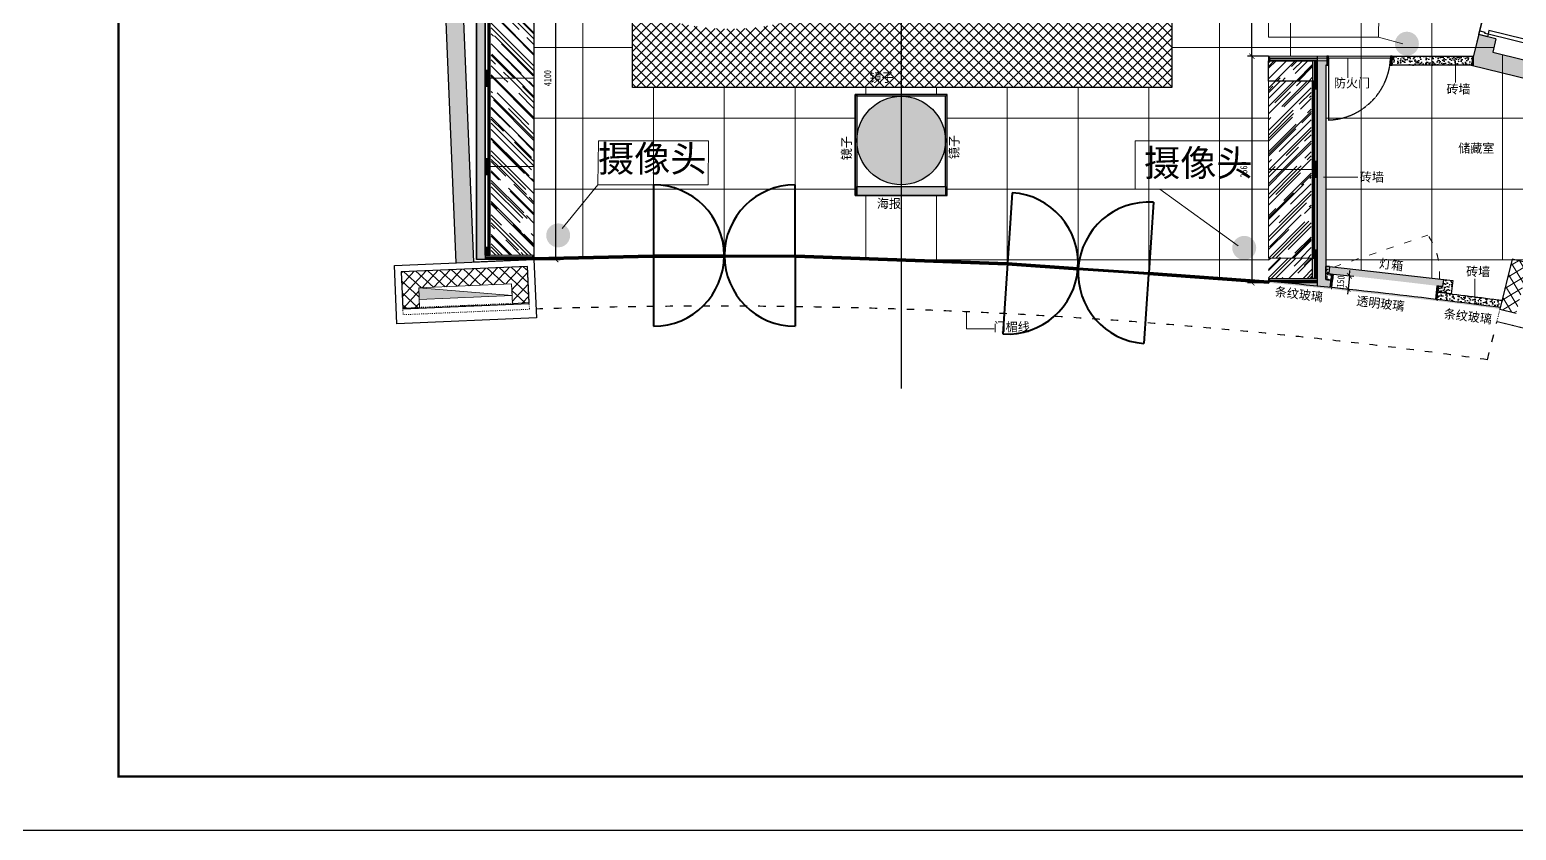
# Model space of a CAD drawing. Header units: millimetres. Extents: x 346472 to 732256, y -34068 to -15883.
# Drawn here: x 449642 to 466450, y -34068 to -25021 of the extents above; entities that cross this region are included whole.
import ezdxf

# ---------------------------------------------------------------- set-up
doc = ezdxf.new("R2010")
doc.units = ezdxf.units.MM
doc.header["$LTSCALE"] = 7
doc.header["$PDMODE"] = 3
for name, pattern in [('ACAD_ISO04W100', [30, 24, -3, 0, -3]), ('AED-090-P-CRL2$0$ACAD_ISO03W100', [30, 12, -18]), ('AED-090-P-PL02-N$0$ACAD_ISO03W100', [30, 12, -18]), ('DASH', [0.35, 0.25, -0.1]), ('HIDDEN', [0.375, 0.25, -0.125]), ('TRATTEGGIATA2', [9.525, 6.35, -3.175])]:
    doc.linetypes.add(name, pattern=pattern)
doc.layers.get('0').update_dxf_attribs({"lineweight": 0})
for name, color, linetype in [('1', 1, 'Continuous'), ('1_AVT', 1, 'Continuous'), ('1建筑平面', 7, 'Continuous'), ('3d floor', 7, 'Continuous'), ('AED-090-P-PL02-N$0$HoseReelBackground', 255, 'Continuous'), ('mdf panels', 7, 'Continuous'), ('WALL', 7, 'Continuous'), ('walls', 7, 'Continuous'), ('图框', 9, 'Continuous')]:
    doc.layers.add(name, color=color, linetype=linetype)
for name, color, linetype, lineweight in [('AED-090-P-CRL2$0$HoseReel', 1, 'Continuous', 13), ('AED-090-P-PL02-N$0$HoseReel', 1, 'Continuous', 13), ('black lacquared metal', 1, 'Continuous', 9), ('EA7 FLOOR', 253, 'Continuous', 5), ('EA7 furniture', 7, 'Continuous', 5), ('materials', 1, 'Continuous', 40), ('QUOTE', 251, 'Continuous', 5)]:
    doc.layers.add(name, color=color, linetype=linetype, lineweight=lineweight)
doc.styles.add('DIM_FONT', font='', dxfattribs={"width": 0.8})
doc.styles.get("Standard").update_dxf_attribs({"font": 'STKaiti.ttf'})
doc.styles.get('DIM_FONT').set_extended_font_data('SimHei')
doc.dimstyles.new('DIMN100', dxfattribs={"dimtxt": 80, "dimasz": 60, "dimexe": 50, "dimexo": 0, "dimgap": 50, "dimtad": 1, "dimdec": 0, "dimrnd": 5, "dimzin": 0, "dimdsep": 46, "dimtxsty": 'DIM_FONT', "dimblk": 'ARCHTICK', "dimcen": 1, "dimclrd": 256, "dimclre": 256, "dimclrt": 256, "dimadec": 0, "dimazin": 0, "dimtfac": 1, "dimtdec": 0, "dimtix": 1, "dimtmove": 2, "dimatfit": 3, "dimldrblk": '_DIMX', "dimfxl": 250, "dimtolj": 1, "dimtzin": 0, "dimarcsym": 0})
pattern_1 = [(45, (332308.913, -16693.2847), (-4.49012806, 4.49012806), [])]

# ---------------------------------------------------------------- blocks, each defined once
blk = doc.blocks.new('parete 100')
at = {"ltscale": 100}
h = blk.add_hatch(color=8, dxfattribs=at)
h.dxf.hatch_style = 1
h.paths.add_polyline_path([(-90, 550), (-2, 550), (-90, 520)], flags=17)
h.paths.add_polyline_path([(-2, 550), (-2, 520), (-90, 520)])
h.paths.add_polyline_path([(-80, 520), (-2, 520), (-2, 500), (-80, 500)])
h.paths.add_polyline_path([(-998, 520), (-90, 520), (-90, 500), (-998, 500)])
h.paths.add_polyline_path([(-998, 550), (-910, 550), (-910, 520)], flags=17)
h.paths.add_polyline_path([(-998, 550), (-910, 520), (-998, 520)])
at = {"layer": 'black lacquared metal'}
h = blk.add_hatch(dxfattribs=at)
h.set_pattern_fill('AR-RROOF', color=256, scale=5, angle=45)
h.set_pattern_definition([(45, (-76560.84, -19870.8), (107.76307, 287.3682), [1905, -254, 635, -127]), (45, (-76486.3, -19706.46), (-209.23997, 29.63485), [381, -41.91, 762, -95.25]), (45, (-76592.27, -19749.57), (406.8056, 527.14103), [1016, -177.8, 508, -127])])
h.paths.add_polyline_path([(0, 550), (-1000, 550), (-1000, 302), (0, 302)])
h.paths.add_polyline_path([(-1000, 482), (-1000, 550), (0, 550), (0, 482)], flags=17)
h.paths.add_polyline_path([(0, 302), (-1000, 302), (-1000, 0), (0, 0)])
at = {"layer": 'mdf panels', "lineweight": 5}
h = blk.add_hatch(dxfattribs=at)
h.set_pattern_fill('ANSI31', color=256, scale=2)
h.set_pattern_definition([(45, (-89860.4903, -14184.735), (-4.49012806, 4.49012806), [])])
h.paths.add_polyline_path([(-920, 520), (-998, 520), (-998, 500), (-920, 500)])
h.paths.add_polyline_path([(-910, 550), (-998, 550), (-910, 520)], flags=17)
h.paths.add_polyline_path([(-998, 550), (-998, 520), (-920, 520), (-910, 520)], flags=17)
h.paths.add_polyline_path([(-2, 550), (-90, 550), (-2, 520)], flags=17)
h.paths.add_polyline_path([(-90, 550), (-90, 520), (-2, 520)], flags=17)
h.paths.add_polyline_path([(-90, 500), (-90, 520), (-910, 520), (-910, 500)])
h.paths.add_polyline_path([(-80, 520), (-80, 500), (-2, 500), (-2, 520)])
at = {"layer": 'black lacquared metal', "color": 0}
blk.add_lwpolyline([(-1000, 550), (0, 550), (0, 0), (-1000, 0)], close=True, dxfattribs=at)
at = {"layer": 'black lacquared metal', "linetype": 'TRATTEGGIATA2'}
blk.add_lwpolyline([(-1000, 550), (0, 550), (0, 500), (-1000, 500)], close=True, dxfattribs=at)
blk.add_lwpolyline([(-1000, 550), (0, 550), (0, 500), (-1000, 500)], close=True, dxfattribs=at)
at = {"layer": 'black lacquared metal'}
for points in [[(-1000, 550), (-998, 550), (-998, 500), (-1000, 500)], [(0, 550), (-2, 550), (-2, 500), (0, 500)]]:
    blk.add_lwpolyline(points, close=True, dxfattribs=at)
at = {"layer": 'mdf panels'}
for p, q in [((-1000, 550), (-1000, 500)), ((-1000, 550), (-1000, 500)), ((-998, 550), (-998, 500)), ((-998, 550), (-910, 520)), ((-2, 550), (-90, 520)), ((-2, 550), (-2, 500)), ((0, 550), (0, 500)), ((0, 550), (0, 500))]:
    blk.add_line(p, q, dxfattribs=at)
for points in [[(-1000, 550), (0, 550), (0, 500), (-1000, 500)], [(-998, 550), (-910, 550), (-910, 520), (-998, 520)], [(-998, 500), (-2, 500), (-2, 520), (-998, 520)], [(-920, 500), (-910, 500), (-910, 520), (-920, 520)], [(-2, 550), (-90, 550), (-90, 520), (-2, 520)], [(-80, 500), (-90, 500), (-90, 520), (-80, 520)]]:
    blk.add_lwpolyline(points, close=True, dxfattribs=at)
for points in [[(-920, 500), (-920, 520), (-910, 520), (-910, 500)], [(-920, 520), (-910, 520), (-910, 500), (-912, 500), (-912, 518), (-918, 518), (-918, 500), (-920, 500), (-920, 520)], [(-918, 500), (-920, 500), (-920, 520), (-910, 520), (-910, 500), (-912, 500)], [(-910, 500), (-910, 520), (-920, 520), (-920, 500)], [(-910, 520), (-920, 520), (-920, 500), (-918, 500), (-918, 518), (-912, 518), (-912, 500), (-910, 500), (-910, 520)], [(-918, 500), (-918, 518), (-912, 518), (-912, 500)], [(-912, 500), (-912, 518), (-918, 518), (-918, 500)], [(-80, 500), (-80, 520), (-90, 520), (-90, 500)], [(-80, 520), (-90, 520), (-90, 500), (-88, 500), (-88, 518), (-82, 518), (-82, 500), (-80, 500), (-80, 520)], [(-82, 500), (-82, 518), (-88, 518), (-88, 500)]]:
    blk.add_lwpolyline(points, dxfattribs=at)
blk = doc.blocks.new('_ArchTick')
at = {"color": 0, "linetype": 'ByBlock', "const_width": 0.15}
blk.add_lwpolyline([(-0.5, -0.5), (0.5, 0.5)], dxfattribs=at)
blk = doc.blocks.new('*D164')
at = {"layer": 'Defpoints', "color": 0, "lineweight": 5, "transparency": 16777216}
for p in [(455348, -23518, 1), (455590, -23518), (455344, -27618, 0)]:
    blk.add_point(p, dxfattribs=at)
at = {"layer": 'QUOTE', "lineweight": -2, "transparency": 16777216}
for p, q in [((455348, -23518), (455640, -23518)), ((455590, -27618), (455590, -23518)), ((455344, -27618), (455640, -27618))]:
    blk.add_line(p, q, dxfattribs=at)
at = {"layer": 'QUOTE', "lineweight": -2, "transparency": 16777216, "xscale": 60, "yscale": 60, "zscale": 60}
for p, rotation in [((455590, -23518), 90), ((455590, -27618), 270)]:
    blk.add_blockref('_ArchTick', p, dxfattribs=dict(at, rotation=rotation))
at = {"layer": 'QUOTE', "lineweight": 5, "transparency": 16777216, "insert": (455499, -25568), "char_height": 80, "attachment_point": 5, "rotation": 90, "style": 'DIM_FONT'}
blk.add_mtext('\\A1;4100', dxfattribs=at)
blk = doc.blocks.new('_DIMX')
blk.add_line((-150, 0), (150, 0))
at = {"const_width": 50}
blk.add_lwpolyline([(-70, -70), (70, 70)], dxfattribs=at)
blk = doc.blocks.new('*D168')
at = {"layer": 'Defpoints', "color": 0, "lineweight": 5, "transparency": 16777216}
for p in [(463461, -24422), (463648, -24422, 0), (463648, -25321, 0)]:
    blk.add_point(p, dxfattribs=at)
at = {"layer": 'QUOTE', "lineweight": -2, "transparency": 16777216}
for p, q in [((463648, -24422), (463411, -24422)), ((463461, -25321), (463461, -24422)), ((463648, -25321), (463411, -25321))]:
    blk.add_line(p, q, dxfattribs=at)
at = {"layer": 'QUOTE', "lineweight": -2, "transparency": 16777216, "xscale": 60, "yscale": 60, "zscale": 60}
for p, rotation in [((463461, -24422), 90), ((463461, -25321), 270)]:
    blk.add_blockref('_ArchTick', p, dxfattribs=dict(at, rotation=rotation))
at = {"layer": 'QUOTE', "lineweight": 5, "transparency": 16777216, "insert": (463370, -24871), "char_height": 80, "attachment_point": 5, "rotation": 90, "style": 'DIM_FONT'}
blk.add_mtext('\\A1;900', dxfattribs=at)
blk = doc.blocks.new('*D170')
at = {"layer": 'Defpoints', "color": 0, "lineweight": 5, "transparency": 16777216}
for p in [(463648, -25321), (463461, -27881), (463648, -27881, 0)]:
    blk.add_point(p, dxfattribs=at)
at = {"layer": 'QUOTE', "lineweight": -2, "transparency": 16777216}
for p, q in [((463648, -25321), (463411, -25321)), ((463461, -25321), (463461, -27881)), ((463648, -27881), (463411, -27881))]:
    blk.add_line(p, q, dxfattribs=at)
at = {"layer": 'QUOTE', "lineweight": -2, "transparency": 16777216, "xscale": 60, "yscale": 60, "zscale": 60}
for p, rotation in [((463461, -25321), 90), ((463461, -27881), 270)]:
    blk.add_blockref('_ArchTick', p, dxfattribs=dict(at, rotation=rotation))
at = {"layer": 'QUOTE', "lineweight": 5, "transparency": 16777216, "insert": (463370, -26601), "char_height": 80, "attachment_point": 5, "rotation": 90, "style": 'DIM_FONT'}
blk.add_mtext('\\A1;2560', dxfattribs=at)
blk = doc.blocks.new('*D176')
at = {"layer": 'Defpoints', "color": 0, "lineweight": 5, "transparency": 16777216}
for p in [(464379, -27783, -1), (464364, -27932, -1), (464548, -27950)]:
    blk.add_point(p, dxfattribs=at)
at = {"layer": 'QUOTE', "lineweight": -2, "transparency": 16777216}
for p, q in [((464379, -27783), (464613, -27807)), ((464563, -27802), (464548, -27950)), ((464563, -27802), (464569, -27742)), ((464364, -27932), (464597, -27955)), ((464548, -27950), (464542, -28010))]:
    blk.add_line(p, q, dxfattribs=at)
at = {"layer": 'QUOTE', "lineweight": -2, "transparency": 16777216, "xscale": 60, "yscale": 60, "zscale": 60}
for p, rotation in [((464563, -27802), 264.2025566763944), ((464548, -27950), 84.20255667639435)]:
    blk.add_blockref('_ArchTick', p, dxfattribs=dict(at, rotation=rotation))
at = {"layer": 'QUOTE', "lineweight": 5, "transparency": 16777216, "insert": (464465, -27867), "char_height": 80, "attachment_point": 5, "rotation": 84.2026, "style": 'DIM_FONT'}
blk.add_mtext('\\A1;150', dxfattribs=at)

msp = doc.modelspace()

# ---------------------------------------------------------------- hatches: boundary and pattern name
at = {"layer": 'AED-090-P-CRL2$0$HoseReel', "extrusion": (0.000187716, -0.000339531, 1)}
h = msp.add_hatch(dxfattribs=at)
h.set_pattern_fill('ANSI37', color=8, scale=30, angle=-191.13875, style=0)
h.set_pattern_definition([(211.247, (467875.89, -27895.88), (49.409, -81.433), []), (301.247, (467875.89, -27895.88), (81.433, 49.409), [])])
h.paths.add_polyline_path([(467713.1, -28531.5), (467851, -27968.1), (466403.7, -27613.9), (466265.9, -28177.2), (466450.4, -28222.4), (466543.1, -27843.6), (467621.3, -28107.5), (467528.6, -28486.3)])
at = {"layer": 'AED-090-P-CRL2$0$HoseReel'}
for points in [[(464343.8, -27929.7), (464363.6, -27931.7), (464379.9, -27783), (464359.4, -27780.8)], [(465536.7, -28064.2), (465556.4, -28066.7), (465572, -27916.8), (465552, -27916.8)]]:
    msp.add_hatch(color=256, dxfattribs=at).paths.add_polyline_path(points)
at = {"layer": 'AED-090-P-PL02-N$0$HoseReel', "extrusion": (0.001481, 7.72385e-05, 0.999999)}
h = msp.add_hatch(dxfattribs=at)
h.set_pattern_fill('ANSI37', color=8, scale=30, angle=-174.92964, style=0)
h.set_pattern_definition([(227.456, (455275.11, -27619.7), (70.1766, -64.4035), []), (317.456, (455275.11, -27619.7), (64.4035, 70.1766), [])])
h.paths.add_polyline_path([(455289, -28105.6), (455271.4, -27696), (453842.7, -27757.3), (453860.3, -28166.9), (454050.1, -28158.8), (454040.7, -27939), (455089.7, -27894), (455099.1, -28113.8)])
msp.add_hatch(color=256, dxfattribs=at).paths.add_polyline_path([(455095.3, -28023.8), (454046.2, -28068.8), (454040.7, -27939)])
at = {"layer": 'EA7 furniture'}
h = msp.add_hatch(dxfattribs=at)
h.set_pattern_fill('ANSI37', color=252, scale=25)
h.set_pattern_definition([(45, (285202.14, -16693.285), (-56.1266, 56.1266), []), (135, (285202.14, -16693.285), (-56.1266, -56.1266), [])])
h.paths.add_polyline_path([(462556.4, -25673.3), (462556.4, -23617.8), (456458.2, -23617.8), (456458.2, -25673.3)])
h.paths.add_polyline_path([(456807.9, -24901.9), (456980.6, -24327.3, 0.1448663), (458120.2, -24331.6), (458308.1, -24901.9, -0.1467535)], flags=16)
h.paths.add_polyline_path([(456810.4, -24900.6), (456981.9, -24329.8, 0.144367), (458118.9, -24334), (458305.5, -24900.6, -0.1463565)], flags=0)
h.paths.add_polyline_path([(459072.7, -24867.8), (459005.1, -24523.8, -0.4170006), (459027.4, -24497.3, -0.0356547), (459471.3, -24453.3, -0.4096872), (459498.4, -24474.3, -0.4096872), (459525.4, -24453.3, -0.0356547), (459969.3, -24497.3, -0.4170006), (459991.6, -24523.8), (459924, -24867.8, -0.4634193), (459892.2, -24889.5, 0.0418353), (459525.3, -24852.8, -0.411929), (459498.4, -24829.1, -0.411929), (459471.4, -24852.8, 0.0418353), (459104.5, -24889.5, -0.4634193)], flags=16)
h.paths.add_polyline_path([(460991.4, -24729.6), (461042.4, -24432.9, 0.048689), (461445.3, -24462.3), (461445.3, -24463.2, 0.0335464), (461725.6, -24437.2), (461773.5, -24733.2, -0.0328451), (461445.3, -24761.1), (461445.3, -24762.1, -0.0454048)], flags=16)
h.paths.add_polyline_path([(460992.6, -24728.8), (461043.2, -24434.1, 0.0389311), (461365.3, -24463.7), (461365.3, -24462.7, 0.0432043), (461726.4, -24436), (461774.6, -24734, -0.0409253), (461365.3, -24762.4, -0.0373314)], flags=16)
h.paths.add_polyline_path([(460958.4, -24923.4), (460958.6, -24922.5, 0.0817113), (461805.9, -24927.4), (461806, -24928.4, -0.0817115)], flags=16)
h.paths.add_polyline_path([(459107.1, -25655.8), (459434.9, -25655.8), (459434.9, -25466.9), (459107.1, -25466.9)], flags=24)
at = {"layer": 'EA7 furniture', "lineweight": 5}
h = msp.add_hatch(color=256, dxfattribs=at)
h.dxf.hatch_style = 1
h.paths.add_polyline_path([(464198.2, -25321.2), (464198.2, -25371.2), (463648.2, -25371.2), (463648.2, -25321.2)])
h = msp.add_hatch(color=256, dxfattribs=at)
h.dxf.hatch_style = 1
h.paths.add_polyline_path([(463668.2, -25341.2), (463648.2, -25321.2), (464308.2, -25321.2), (464308.2, -25341.2)])
at = {"layer": 'EA7 furniture', "lineweight": 5, "true_color": 0x939598}
h = msp.add_hatch(color=252, dxfattribs=at)
h.dxf.hatch_style = 1
h.paths.add_polyline_path([(464168.2, -25371.2), (464148.2, -25371.2), (464148.2, -25601.3), (464168.2, -25601.3)])
at = {"layer": 'EA7 furniture', "lineweight": 5}
h = msp.add_hatch(dxfattribs=at)
h.set_pattern_fill('ANSI31', color=256, scale=2)
h.set_pattern_definition(pattern_1)
h.paths.add_polyline_path([(464198.2, -25371.2), (464168.2, -25371.2), (464168.2, -25601.3), (464198.2, -25601.3)])
h = msp.add_hatch(color=256, dxfattribs=at)
h.dxf.hatch_style = 1
h.paths.add_polyline_path([(464328.2, -25341.2), (464328.2, -25321.2), (465028.2, -25321.2), (465028.2, -25341.2)])
h = msp.add_hatch(dxfattribs=at)
h.set_pattern_fill('ANSI31', color=256, scale=2, angle=90)
h.set_pattern_definition([(135, (592403.12, -656630.874), (-4.49012806, -4.49012806), [])])
h.paths.add_polyline_path([(455323.6, -27587.8), (454793.6, -27587.8), (454793.6, -27617.8), (455323.6, -27617.8)])
at = {"layer": 'EA7 furniture', "lineweight": 5, "true_color": 0x939598}
h = msp.add_hatch(color=252, dxfattribs=at)
h.dxf.hatch_style = 1
h.paths.add_polyline_path([(464168.2, -27601.3), (464148.2, -27601.3), (464148.2, -27831.4), (464168.2, -27831.4)])
at = {"layer": 'EA7 furniture', "lineweight": 5}
h = msp.add_hatch(dxfattribs=at)
h.set_pattern_fill('ANSI31', color=256, scale=2)
h.set_pattern_definition(pattern_1)
h.paths.add_polyline_path([(464198.2, -27601.3), (464168.2, -27601.3), (464168.2, -27831.4), (464198.2, -27831.4)])
h = msp.add_hatch(dxfattribs=at)
h.set_pattern_fill('ANSI31', color=256, scale=2, angle=90)
h.set_pattern_definition([(135, (592401.362, -656889.345), (-4.49012806, -4.49012806), [])])
edge = h.paths.add_edge_path()
edge.add_arc((457354, -95236.1), 67668.4, 84.481049, 84.645908)
edge.add_line((463668.1, -27862.9), (463668.2, -27851.1))
edge.add_line((463668.2, -27851.1), (464198.2, -27851.8))
edge.add_line((464198.2, -27851.8), (464198.1, -27881.8))
edge.add_line((464198.1, -27881.8), (463862, -27881.4))
h = msp.add_hatch(color=6, dxfattribs=at)
h.dxf.hatch_style = 1
h.paths.add_polyline_path([(463862, -27881.4), (464198.1, -27881.8), (464198.2, -27831.8), (463648.2, -27831.1), (463648.1, -27881.1, -0.0026507), (464361.9, -27951.7), (464364, -27931.8, 0.001864)])
h.paths.add_polyline_path([(463668.1, -27862.9, -0.0007098), (463859.4, -27881.1), (464198.2, -27881.1), (464198.2, -27851.8), (463668.2, -27851.1)], flags=16)
h = msp.add_hatch(color=4, dxfattribs=at)
h.dxf.hatch_style = 1
edge = h.paths.add_edge_path()
edge.add_line((464364, -27931.8), (464361.9, -27951.7))
edge.add_arc((451754, -144737.1), 117464, 83.252991, 83.838343, ccw=False)
edge.add_line((465554.3, -28086.6), (465556.4, -28066.7))
edge.add_arc((451749.8, -144775.3), 117522.4, 83.25328, 83.83834)
h = msp.add_hatch(color=6, dxfattribs=at)
h.dxf.hatch_style = 1
h.paths.add_polyline_path([(465556.4, -28066.7), (465554.3, -28086.6, -0.0026509), (466265.9, -28177.3), (466270.6, -28157.7, 0.0026601)])
at = {"layer": 'materials'}
h = msp.add_hatch(color=256, dxfattribs=at)
h.dxf.hatch_style = 1
h.paths.add_polyline_path([(464328.2, -25321.2), (464308.2, -25321.2), (464308.2, -25341.2), (464308.2, -25421.2), (464328.2, -25421.2)])
h = msp.add_hatch(color=256, dxfattribs=at)
h.dxf.hatch_style = 1
h.paths.add_polyline_path([(465048.2, -25321.2), (465028.2, -25321.2), (465028.2, -25341.2), (465028.2, -25421.2), (465048.2, -25421.2)])
at = {"layer": 'QUOTE', "lineweight": 5}
h = msp.add_hatch(color=1, dxfattribs=at)
h.dxf.hatch_style = 1
h.paths.add_polyline_path([(465078.5, -25178.7, 1), (465349.3, -25178.7, 1)])
h = msp.add_hatch(color=1, dxfattribs=at)
h.dxf.hatch_style = 1
h.paths.add_polyline_path([(455482.2, -27345.1, 1), (455753, -27345.1, 1)])
h = msp.add_hatch(color=1, dxfattribs=at)
h.dxf.hatch_style = 1
h.paths.add_polyline_path([(463239.1, -27486.2, 1), (463509.9, -27486.2, 1)])
at = {"layer": 'WALL', "lineweight": 5}
h = msp.add_hatch(color=10, dxfattribs=at)
h.dxf.hatch_style = 1
h.paths.add_polyline_path([(463648.2, -25371.2), (463648.2, -25321.2), (463668.2, -25341.2), (463668.2, -25351.2)])
h = msp.add_hatch(color=8, dxfattribs=at)
h.dxf.hatch_style = 1
h.paths.add_polyline_path([(463668.2, -25351.2), (463648.2, -25371.2), (464198.2, -25371.2), (464198.2, -25351.2)])
h = msp.add_hatch(color=8, dxfattribs=at)
h.dxf.hatch_style = 1
h.paths.add_polyline_path([(455323.6, -27587.8), (455343.6, -27567.8), (454793.6, -27567.8), (454793.6, -27587.8)])
h = msp.add_hatch(color=10, dxfattribs=at)
h.dxf.hatch_style = 1
h.paths.add_polyline_path([(455343.6, -27617.8), (455343.6, -27567.8), (455323.6, -27587.8), (455323.6, -27617.8)])
h = msp.add_hatch(color=10, dxfattribs=at)
h.dxf.hatch_style = 1
h.paths.add_polyline_path([(463648.1, -27881.1), (463648.2, -27831.1), (463668.2, -27851.1), (463668.1, -27862.9)])
h = msp.add_hatch(color=8, dxfattribs=at)
h.dxf.hatch_style = 1
h.paths.add_polyline_path([(463668.2, -27851.1), (463648.2, -27831.1), (464198.2, -27831.8), (464198.2, -27851.8)])
at = {"layer": 'walls', "true_color": 0x939598}
h = msp.add_hatch(color=252, dxfattribs=at)
h.dxf.hatch_style = 1
h.paths.add_polyline_path([(453764.8, -18290.3), (453487.3, -18392.4), (454168.7, -20661.5), (454459.5, -27655.7), (454659.2, -27647.1), (454368.5, -20653.2), (459495.9, -21908.1), (459495.9, -21702.2), (454416, -20458.9)])
h.paths.add_polyline_path([(459495.9, -21702.2), (459495.9, -21908.1), (466388.7, -23595.1), (466251.7, -24155), (466233, -24231.3), (466330.1, -24255.1), (466427.3, -24278.9), (466630.5, -23448.4)])
h.paths.add_polyline_path([(466183.6, -25274.5), (466220.4, -25123.9), (466026.2, -25076.4), (465941.8, -25421.2), (468331.2, -26006), (467799.9, -28177.3), (468007.4, -28177.3), (468577.4, -25865.6)])
h.paths.add_polyline_path([(468007.4, -28177.3), (467799.9, -28177.3), (467759.4, -28342.7), (467954.5, -28391.8)])
h.paths.add_polyline_path([(467760.1, -28342.9), (467737.8, -28431), (467714.3, -28527.2), (467713.1, -28531.5), (469116.7, -28880.1), (469167.2, -28696.9)])
at = {"layer": 'walls'}
h = msp.add_hatch(color=0, dxfattribs=at)
h.dxf.hatch_style = 1
h.paths.add_polyline_path([(454793.6, -23568.3), (454693.6, -23568.3), (454693.6, -27617.8), (454793.6, -27617.8)])
h = msp.add_hatch(dxfattribs=at)
h.set_pattern_fill('AR-RROOF', color=1, scale=5, angle=45)
h.set_pattern_definition([(45, (285202.14, -16693.28), (107.76307, 287.3682), [1905, -254, 635, -127]), (45, (285276.68, -16528.95), (-209.23997, 29.63485), [381, -41.91, 762, -95.25]), (45, (285170.71, -16572.05), (406.805602, 527.141034), [1016, -177.8, 508, -127])])
h.paths.add_polyline_path([(464148.2, -25601.3), (464148.2, -25371.2), (463648.2, -25371.2), (463648.2, -25601.3)])
h.paths.add_polyline_path([(464148.2, -27831.1), (464148.2, -27601.3), (463648.2, -27601.3), (463648.2, -27831.1)])
h = msp.add_hatch(dxfattribs=at)
h.set_pattern_fill('AR-CONC', color=256, scale=0.5)
edge = h.paths.add_edge_path()
edge.add_arc((457354, -95236.1), 67668.4, 84.053864, 84.19498)
edge.add_line((464198.2, -27914.7), (464198.2, -25341.2))
edge.add_line((464198.2, -25341.2), (464308.2, -25341.2))
edge.add_line((464308.2, -25341.2), (464308.2, -25421.2))
edge.add_line((464308.2, -25421.2), (464298.2, -25421.2))
edge.add_line((464298.2, -25421.2), (464298.2, -27844.5))
edge.add_line((464298.2, -27844.5), (464372.3, -27852.2))
edge.add_line((464372.3, -27852.2), (464364, -27931.8))
h = msp.add_hatch(dxfattribs=at)
h.set_pattern_fill('AR-CONC', color=256, scale=0.5)
h.paths.add_polyline_path([(465048.2, -25321.2), (465964.1, -25321.2), (465964.1, -25421.2), (465048.2, -25421.2)])
h = msp.add_hatch(color=5, dxfattribs=at)
h.dxf.hatch_style = 1
h.paths.add_polyline_path([(459495.9, -25753.3), (458975.9, -25753.3), (458995.9, -25773.3), (459495.9, -25773.3)])
h.paths.add_polyline_path([(460015.9, -25753.3), (459495.9, -25753.3), (459495.9, -25773.3), (459995.9, -25773.3)])
h = msp.add_hatch(color=5, dxfattribs=at)
h.dxf.hatch_style = 1
h.paths.add_polyline_path([(458995.9, -25773.3), (458975.9, -25753.3), (458975.9, -26893.3), (458995.9, -26893.3)])
at = {"layer": 'walls', "true_color": 0x939598}
h = msp.add_hatch(color=252, dxfattribs=at)
h.dxf.hatch_style = 1
h.paths.add_polyline_path([(459495.9, -25773.3), (459495.9, -26773.3, 0.4142136), (459995.9, -26273.3, 0.4142136)])
h.paths.add_polyline_path([(459495.9, -25773.3, 0.4142136), (458995.9, -26273.3, 0.4142136), (459495.9, -26773.3)])
at = {"layer": 'walls'}
h = msp.add_hatch(color=5, dxfattribs=at)
h.dxf.hatch_style = 1
h.paths.add_polyline_path([(459995.9, -25773.3), (460015.9, -25753.3), (460015.9, -26893.3), (459995.9, -26893.3)])
h = msp.add_hatch(color=2, dxfattribs=at)
h.dxf.hatch_style = 1
h.paths.add_polyline_path([(459495.9, -26893.3), (459495.9, -26793.3), (458995.9, -26793.3), (458995.9, -26893.3)])
h.paths.add_polyline_path([(459995.9, -26893.3), (459995.9, -26793.3), (459495.9, -26793.3), (459495.9, -26893.3)])
h = msp.add_hatch(dxfattribs=at)
h.set_pattern_fill('AR-CONC', color=256, scale=0.5)
h.paths.add_polyline_path([(464298.2, -27697.8), (464338.2, -27697.8), (464330.2, -27777.8), (464379.9, -27783), (464372.3, -27852.2), (464298.2, -27844.5)])
h = msp.add_hatch(color=2, dxfattribs=at)
h.dxf.hatch_style = 1
edge = h.paths.add_edge_path()
edge.add_arc((456990.1, -98466.8), 71069.5, 83.022867, 84.072183)
edge.add_line((464329.8, -27777.4), (464338.1, -27697.8))
edge.add_line((464338.1, -27697.8), (465631.4, -27844.1))
edge.add_line((465631.4, -27844.1), (465623.1, -27923.6))
h = msp.add_hatch(color=0, dxfattribs=at)
h.dxf.hatch_style = 1
edge = h.paths.add_edge_path()
edge.add_arc((457354, -95236.1), 67668.4, 84.19498, 84.483251)
edge.add_line((463859.4, -27881.1), (464198.2, -27881.1))
edge.add_line((464198.2, -27881.1), (464198.2, -27914.7))
h = msp.add_hatch(dxfattribs=at)
h.set_pattern_fill('AR-CONC', color=256, scale=0.5)
h.paths.add_polyline_path([(465564.7, -27987.1), (465572.3, -27917.6), (465621.9, -27923.6), (465632.7, -27844), (465732, -27856), (465713.9, -28005.5)])
h = msp.add_hatch(dxfattribs=at)
h.set_pattern_fill('AR-CONC', color=256, scale=0.5)
h.paths.add_polyline_path([(465566.6, -27987.3), (465564.7, -27987.1), (465556.4, -28066.7, -0.0026601), (466270.6, -28157.7), (466289.8, -28079.6, 0.0026913)])

# ---------------------------------------------------------------- linework, layer by layer
for p, q in [((465763.9, -25395.2, 0.1), (465763.9, -25619.1, 0.3)), ((464271.5, -26685.6, 0), (464659.5, -26685.6, 0)), ((465980.8, -27834.6, -0.2), (465980.8, -28058.5, 0))]:
    msp.add_line(p, q)
at = {"linetype": 'Continuous', "lineweight": 5, "elevation": 0}
msp.add_lwpolyline([(454793.6, -27567.8), (455343.6, -27567.8), (455343.6, -27617.8), (454793.6, -27617.8)], close=True, dxfattribs=at)
at = {"linetype": 'Continuous', "lineweight": 5, "elevation": -0.3}
msp.add_lwpolyline([(463862, -27881.4), (464198.1, -27881.8), (464198.2, -27831.8), (463648.2, -27831.1), (463648.1, -27881.1), (463648.1, -27881.1)], dxfattribs=at)
at = {"layer": '1', "color": 0}
for p, q in [((464338.2, -27697.8, -0.8), (464298.2, -27697.8, -0.9)), ((464377.5, -27802.3), (464372.3, -27852.2, -0.8)), ((465571, -27937.2), (465564.9, -27986.9, -0.8)), ((465623, -27923.8, -0.8), (465573.4, -27917.7, -0.8))]:
    msp.add_line(p, q, dxfattribs=at)
at = {"layer": '1', "color": 0, "elevation": -0.2}
for points in [[(463668.1, -27862.9, -0.0096773), (466270.6, -28157.7)], [(464298.2, -27844.5, -0.000275), (464372.3, -27852.2, -0.000275)], [(465545, -27984.7, -0.0027719), (466289.8, -28079.6)]]:
    msp.add_lwpolyline(points, format="xyb", dxfattribs=at)
at = {"layer": '1', "color": 0}
msp.add_circle((459495.9, -26273.3, 0), 500, dxfattribs=at)
at = {"layer": '1_AVT', "extrusion": (0.000187716, -0.000339531, 1)}
for points, elevation in [([(467713.1, -28531.5), (467851, -27968.1), (466403.7, -27613.9), (466265.9, -28177.2)], 96.8), ([(466265.9, -28177.2), (466450.4, -28222.4)], 96.4)]:
    msp.add_lwpolyline(points, dxfattribs=dict(at, elevation=elevation))
at = {"layer": '1建筑平面', "extrusion": (0.001481, 7.72385e-05, 0.999999), "elevation": 672.3}
msp.add_lwpolyline([(453764.6, -27685.6), (455343.1, -27617.8), (455371.4, -28277.2), (453792.8, -28345)], close=True, dxfattribs=at)
at = {"layer": '1建筑平面', "extrusion": (-0.001885, -6.71721e-05, 0.999998)}
msp.add_arc((456338.3, -89538.6, -853.6), 61419, 91.519878, 91.706439, dxfattribs=at)
at = {"layer": 'AED-090-P-CRL2$0$HoseReel', "elevation": -0.8}
for points in [[(464343.8, -27929.7), (464363.6, -27931.7), (464379.9, -27783), (464359.4, -27780.8)], [(465536.7, -28064.2), (465556.4, -28066.7), (465572, -27916.8), (465552, -27916.8)]]:
    msp.add_lwpolyline(points, close=True, dxfattribs=at)
at = {"layer": 'AED-090-P-CRL2$0$HoseReel', "color": 8, "linetype": 'AED-090-P-CRL2$0$ACAD_ISO03W100', "ltscale": 0.1, "extrusion": (0.000187716, -0.000339531, 1), "elevation": 96.4}
msp.add_lwpolyline([(466265.9, -28177.2), (466231.1, -28319.1)], dxfattribs=at)
at = {"layer": 'AED-090-P-CRL2$0$HoseReel', "color": 8, "linetype": 'HIDDEN', "extrusion": (0.00021446, -0.000323304, 1), "elevation": 109.4}
msp.add_lwpolyline([(467678.4, -28673.3), (466231.1, -28319.1)], dxfattribs=at)
at = {"layer": 'AED-090-P-PL02-N$0$HoseReel', "color": 3, "extrusion": (0.001481, 7.72385e-05, 0.999999), "elevation": 672.3}
for points in [[(455289, -28105.6), (455271.4, -27696), (453842.7, -27757.3), (453860.3, -28166.9)], [(455099.1, -28113.8), (455089.7, -27894), (454040.7, -27939), (454050.1, -28158.8)], [(453860.3, -28166.9), (454050.1, -28158.8)], [(455099.1, -28113.8), (455289, -28105.6)]]:
    msp.add_lwpolyline(points, dxfattribs=at)
at = {"layer": 'AED-090-P-PL02-N$0$HoseReel', "extrusion": (0.001481, 7.72385e-05, 0.999999), "elevation": 672.3}
for points in [[(455095.3, -28023.8), (454046.2, -28068.8), (454040.7, -27939), (455089.7, -27894)], [(455095.3, -28023.8), (454046.2, -28068.8), (454040.7, -27939)]]:
    msp.add_lwpolyline(points, close=True, dxfattribs=at)
msp.add_lwpolyline([(455095.3, -28023.8), (454040.7, -27939)], dxfattribs=at)
at = {"layer": 'AED-090-P-PL02-N$0$HoseReel', "color": 8, "linetype": 'AED-090-P-PL02-N$0$ACAD_ISO03W100', "ltscale": 0.1, "extrusion": (0.001481, 7.72385e-05, 0.999999), "elevation": 672.3}
for points in [[(453860.3, -28166.9), (453863.5, -28241.8)], [(455292.2, -28180.5), (453863.5, -28241.8)], [(455084.7, -28114.4), (454050.1, -28158.8)], [(455289, -28105.6), (455292.2, -28180.5)]]:
    msp.add_lwpolyline(points, dxfattribs=at)
at = {"layer": 'AED-090-P-PL02-N$0$HoseReelBackground', "extrusion": (0.001481, 7.72385e-05, 0.999999), "elevation": 672.3}
msp.add_lwpolyline([(455271.4, -27696), (453842.7, -27757.3), (453860.7, -28176.9), (455289.4, -28115.6)], close=True, dxfattribs=at)
at = {"layer": 'EA7 FLOOR', "color": 5, "linetype": 'ACAD_ISO04W100', "lineweight": 30, "ltscale": 0.05}
msp.add_line((459495.9, -20408.2, 0), (459495.9, -29073.9, 0), dxfattribs=at)
at = {"layer": 'EA7 FLOOR', "color": 1, "transparency": 33554687}
msp.add_line((464695.9, -27738.2, 0), (464695.9, -23288, 0), dxfattribs=at)
at = {"layer": 'EA7 FLOOR'}
for p, q in [((455895.9, -27590.7, 0), (455895.9, -23517.8, 0)), ((463095.9, -27831.8, 0), (463095.9, -23517.8, 0)), ((465495.9, -27828.6, 0), (465495.9, -23376.6, 0)), ((463895.9, -25321.2, 0), (463895.9, -24423.6, 0)), ((456458.2, -25221.6, -0.7), (455343.6, -25221.6, -1)), ((462556.4, -25221.6, 0), (463648.2, -25221.6, 0)), ((463648.2, -25221.6, 0.8), (465048.2, -25221.6, -0.9)), ((464544.5, -25341.2, 0), (464544.5, -25566.4, 0)), ((464695.9, -25221.6, -0.9), (466196.5, -25221.6, -0.9)), ((466295.9, -27621.6, 0), (466295.9, -25302.2, 0)), ((456695.9, -27590.9, 0), (456695.9, -25673.3, 0)), ((457495.9, -27587.9, 0), (457495.9, -25673.3, 0)), ((458295.9, -27594.3, 0), (458295.9, -25673.3, 0)), ((459095.9, -25753.3, 0), (459095.9, -25673.3, 0)), ((459895.9, -25753.3, 0), (459895.9, -25673.3, 0)), ((460695.9, -27670.3, 0), (460695.9, -25673.3, 0)), ((461495.9, -27714.6, 0), (461495.9, -25673.3, 0)), ((462295.9, -27621.6, 0), (462295.9, -25673.3, 0)), ((456491.7, -26021.6, -0.7), (455343.6, -26021.6, -1)), ((458975.9, -26021.6, 0), (455895.9, -26021.6, -0.8)), ((460015.9, -26021.6, 0), (463095.9, -26021.6, 0)), ((462510, -26021.6, 0), (463648.2, -26021.6, 0)), ((464298.2, -26021.6, -0.9), (468327.4, -26021.6, -0.9)), ((456575.9, -26821.6, -0.6), (455343.6, -26821.6, -1)), ((458975.9, -26821.6, 0), (455895.9, -26821.6, -0.8)), ((459995.9, -26821.6, 0), (463095.9, -26821.6, 0)), ((462421.1, -26821.6, 0), (463648.2, -26821.6, 0)), ((464298.2, -26821.6, -0.9), (468131.6, -26821.6, -0.9)), ((459095.9, -27610.2, 0), (459095.9, -26893.3, 0)), ((459895.9, -27621.6, 0), (459895.9, -26893.3, 0)), ((456695.9, -27591, 0), (456695.9, -27272.4, 0)), ((462295.9, -27768.4, 0), (462295.9, -27300.1, 0)), ((459495.9, -27621.6, 0), (463648.2, -27621.6, 0)), ((464298.2, -27621.6, -0.9), (467935.9, -27621.6, -0.9)), ((460234.6, -28208.4, -0.2), (460234.6, -28402.9, -0.2)), ((460234.6, -28402.9, -0.2), (460548, -28402.9, -0.2))]:
    msp.add_line(p, q, dxfattribs=at)
at = {"layer": 'EA7 furniture', "lineweight": 5}
for p, q in [((464148.2, -25626, 0), (464148.2, -25371.2, 0)), ((464168.2, -25626, 0), (464168.2, -25371.2, 0)), ((464197.5, -25321.2, 0), (464328.2, -25321.2, 0)), ((465048.2, -25321.2, -0.1), (464198.2, -25321.2, 0)), ((465048.2, -25321.2, 0), (465068.2, -25321.2, -0.1)), ((464148.2, -27626, -0.3), (464148.2, -27831.7, -0.3)), ((464168.2, -27601.3, -0.3), (464168.2, -27831.7, -0.3)), ((463648.1, -27881.1, -0.3), (463648.1, -27881.1, -0.3)), ((463648.1, -27881.1, -0.3), (463648.1, -27881.1, -0.3)), ((463648.1, -27881.1, -0.3), (463648.1, -27882.5, -0.3)), ((463648.2, -27881.1, -1), (463668.1, -27862.9, -0.2)), ((464364, -27931.8, -0.8), (464361.9, -27951.7, -0.8)), ((465556.4, -28066.7, -0.8), (465554.3, -28086.6, -0.8))]:
    msp.add_line(p, q, dxfattribs=at)
at = {"layer": 'EA7 furniture', "linetype": 'AED-090-P-PL02-N$0$ACAD_ISO03W100', "lineweight": 5}
msp.add_line((464387.9, -27703, -0.8), (465450, -27341.3, 0), dxfattribs=at)
at = {"layer": 'EA7 furniture', "lineweight": 9, "elevation": 0}
for points in [[(464198.2, -25371.2), (463648.2, -25371.2), (463648.2, -25321.2), (464198.2, -25321.2)], [(454793.6, -27617.8), (455343.6, -27617.8), (455343.6, -27567.8), (454793.6, -27567.8)]]:
    msp.add_lwpolyline(points, close=True, dxfattribs=at)
at = {"layer": 'EA7 furniture'}
for points, elevation in [([(464198.2, -25321.2), (464198.2, -25321.2), (463648.2, -25321.2), (463648.2, -25371.2), (464198.2, -25371.2), (464198.2, -25351.2)], 0), ([(455343.6, -27617.8), (455343.6, -27567.8), (454793.6, -27567.8), (454793.6, -27617.8)], 0), ([(463648.1, -27881.1), (463648.2, -27831.1), (464198.2, -27831.8), (464198.1, -27881.8)], -0.3)]:
    msp.add_lwpolyline(points, dxfattribs=dict(at, elevation=elevation))
at = {"layer": 'EA7 furniture', "lineweight": 5, "elevation": 0}
for points in [[(463648.2, -25321.2), (464308.2, -25321.2), (464308.2, -25371.2), (463648.2, -25371.2)], [(465028.2, -25341.2), (465028.2, -25321.2), (464328.2, -25321.2), (464328.2, -25341.2)], [(454793.6, -27617.8), (455343.6, -27617.8), (455343.6, -27567.8), (454793.6, -27567.8)]]:
    msp.add_lwpolyline(points, close=True, dxfattribs=at)
at = {"layer": 'EA7 furniture', "lineweight": 5}
for points, elevation in [([(463648.2, -25371.2), (463648.2, -25321.2), (464504.9, -25321.2)], 0), ([(463648.1, -27881.1), (463648.2, -27831.1), (464198.2, -27831.8), (464198.1, -27881.8), (463862, -27881.4)], -0.3)]:
    msp.add_lwpolyline(points, dxfattribs=dict(at, elevation=elevation))
at = {"layer": 'EA7 furniture', "lineweight": 9}
for points, elevation in [([(463648.1, -27881.1), (463648.1, -27881.1), (463648.2, -27831.1), (464198.2, -27831.8), (464198.1, -27881.8), (463862, -27881.4)], -0.3), ([(463648.2, -27832.5), (463648.2, -27831.4), (464198.2, -27831.4), (464198.2, -27881.1), (463859.4, -27881.1)], -1)]:
    msp.add_lwpolyline(points, dxfattribs=dict(at, elevation=elevation))
at = {"layer": 'EA7 furniture', "linetype": 'AED-090-P-PL02-N$0$ACAD_ISO03W100', "lineweight": 5}
msp.add_arc((464837.4, -27767.5, 0), 746.2, 354.58578, 34.82852, dxfattribs=at)
at = {"layer": 'materials', "color": 4, "ltscale": 100}
for p, q in [((456695.9, -26772.9, 0), (456695.9, -28372.9, 0)), ((458295.9, -27572.9, 0), (458295.9, -26772.9, 0)), ((460751.9, -26862.7, 0), (460644.5, -28459.1, 0)), ((462348.3, -26970.2, 0), (462295.9, -27768.4, 0)), ((458295.9, -27587.9, 0), (458295.9, -28372.9, 0)), ((462293.6, -27783.3, 0), (462240.9, -28566.5, 0))]:
    msp.add_line(p, q, dxfattribs=at)
at = {"layer": 'materials', "color": 10, "lineweight": 40, "elevation": 0}
msp.add_lwpolyline([(455343.6, -27617.8), (455343.6, -27567.8)], dxfattribs=at)
at = {"layer": 'materials', "color": 4, "ltscale": 100, "elevation": 0}
for points in [[(455343.6, -27602.6), (455343.6, -27617.6), (456690.9, -27588.6), (456690.9, -27573.6)], [(456695.9, -27572.9), (456695.9, -27587.9), (457493.9, -27587.9), (457493.9, -27572.9)], [(458295.9, -27572.9), (458295.9, -27587.9), (457497.9, -27587.9), (457497.9, -27572.9)], [(458299.9, -27572.9), (458299.9, -27587.9), (460693.2, -27675.8), (460693.2, -27660.8)], [(460698.2, -27660.9), (460697.2, -27675.8), (461493.4, -27729.6), (461494.4, -27714.6)], [(462294.6, -27768.3), (462293.6, -27783.3), (461497.4, -27729.6), (461498.4, -27714.6)], [(462297.6, -27768.3), (462297.6, -27783.3), (463647.9, -27881.1), (463647.9, -27866.1)]]:
    msp.add_lwpolyline(points, close=True, dxfattribs=at)
at = {"layer": 'materials', "color": 4, "ltscale": 100}
for centre, start, end in [((456693.9, -27572.9, 0), 270.14089, 89.85911), ((458297.9, -27572.9, 0), 90.14089, 269.85911), ((460696.2, -27660.7, 0), 266.28915, 86.00819), ((462296.5, -27768.5, 0), 86.28933, 266.00801)]:
    msp.add_arc(centre, 800, start, end, dxfattribs=at)
at = {"layer": 'QUOTE', "color": 10, "lineweight": 5}
for p, q in [((464893.5, -25103.7, -0.8), (465168.6, -25182, 0)), ((456067.1, -26772.9, -0.8), (455662.9, -27266.4)), ((463306.5, -27461.7), (462421.1, -26821.6, 0))]:
    msp.add_line(p, q, dxfattribs=at)
at = {"layer": 'QUOTE', "color": 10, "lineweight": 5, "elevation": -0.8}
for points in [[(463648.2, -25103.7), (464893.5, -25103.7), (464899.6, -24607.2), (463654.4, -24607.2)], [(456067.1, -26772.9), (457312.4, -26772.9), (457318.5, -26276.4), (456073.3, -26276.4)]]:
    msp.add_lwpolyline(points, close=True, dxfattribs=at)
at = {"layer": 'QUOTE', "color": 10, "lineweight": 5}
msp.add_lwpolyline([(462140.1, -26278.3), (463648.2, -26278.3), (463648.2, -26821.6), (462140.1, -26821.6)], close=True, dxfattribs=at)
at = {"layer": 'WALL'}
for p, q in [((466388.7, -23595.1, 0), (465941.8, -25421.2, 0)), ((466026.2, -25076.4, 0), (466233, -24231.3, 0)), ((463668.2, -25351.2, 0), (463648.2, -25371.2, 0)), ((464148.2, -25371.2, 0), (463648.2, -25371.2, 0)), ((464198.2, -25351.2, 0), (463668.2, -25351.2, 0)), ((455343.6, -27617.8, 0), (454659.2, -27647.1, 1.1))]:
    msp.add_line(p, q, dxfattribs=at)
at = {"layer": 'WALL', "lineweight": 5}
for p, q in [((464148.2, -25321.2, 0), (463648.2, -25321.2, 0)), ((463668.2, -25341.2, 0), (463648.2, -25321.2, 0)), ((454843.6, -27567.8, 0), (455343.6, -27567.8, 0)), ((455323.6, -27587.8, 0), (455343.6, -27567.8, 0)), ((464148.2, -27831.7, -0.3), (463648.2, -27831.1, -0.3)), ((463668.2, -27851.1, -0.3), (463648.2, -27831.1, -0.3))]:
    msp.add_line(p, q, dxfattribs=at)
at = {"layer": 'WALL', "elevation": 0}
for points in [[(454168.7, -20661.5), (454459.4, -27655.5)], [(454368.5, -20653.2), (454659.2, -27647.1), (454659.2, -27647.1)], [(466026.2, -25076.4), (465941.8, -25421.2)], [(466220.4, -25123.9), (466026.2, -25076.4)], [(466220.4, -25123.9), (466183.6, -25274.5)], [(466183.6, -25274.5), (468577.4, -25865.6)], [(465941.8, -25421.2), (468331.2, -26006)]]:
    msp.add_lwpolyline(points, dxfattribs=at)
for points in [[(466036.9, -25032.7), (466095.1, -25047), (466092.1, -25059.6), (466130.9, -25069.1), (466123.3, -25100.2), (466026.2, -25076.4)], [(466952.5, -25229), (466140.4, -25030.2), (466130.9, -25069.1), (466942.9, -25267.8)]]:
    msp.add_lwpolyline(points, close=True, dxfattribs=at)
at = {"layer": 'WALL', "lineweight": 5}
for points, elevation in [([(463668.2, -25351.2), (463668.2, -25341.2), (464308.2, -25341.2)], 0), ([(455323.6, -27617.8), (455323.6, -27587.8), (454793.6, -27587.8)], 0), ([(455343.6, -27617.8), (455343.6, -27567.8), (454843.6, -27567.8)], 0), ([(463648.2, -27831.1), (463648.2, -27831.1), (464148.2, -27831.7)], -0.3), ([(463668.1, -27862.9), (463668.2, -27851.1), (464198.2, -27851.8)], -0.3)]:
    msp.add_lwpolyline(points, dxfattribs=dict(at, elevation=elevation))
at = {"layer": 'WALL'}
msp.add_arc((466123.2, -25099.1, 0), 837, 348.36846, 76.21954, dxfattribs=at)
at = {"layer": 'walls'}
for p, q in [((455343.6, -22961.8, -1), (455343.6, -27617.8, -1)), ((454693.6, -23568.3, 1.1), (454693.6, -27617.8, -1)), ((454793.6, -23568.2, 1.1), (454793.6, -27617.8, -1)), ((464198.2, -25321.2, 0), (464198.2, -27914.7, -0.6)), ((464298.2, -25421.2, 0), (464298.2, -27844.5, -1)), ((464328.2, -25421.2, 0), (464298.2, -25421.2, 0)), ((458975.9, -25753.3, 0), (458995.9, -25773.3, 0)), ((459995.9, -25773.3, 0), (460015.9, -25753.3, 0)), ((464338.2, -27697.8, -0.8), (465632.7, -27844, -0.8)), ((465731.9, -27856.1, -0.8), (465713.9, -28005.5, -0.2))]:
    msp.add_line(p, q, dxfattribs=at)
at = {"layer": 'walls', "linetype": 'DASH'}
msp.add_line((464328.2, -25341.2, 0), (464328.2, -26041.2, 0), dxfattribs=at)
at = {"layer": 'walls', "color": 0}
msp.add_line((465941.8, -25421.2, 0), (465028.2, -25421.2, 0), dxfattribs=at)
at = {"layer": 'walls'}
for points, elevation in [([(454693.6, -23568.3), (454793.6, -23568.3), (454793.6, -27617.8), (454693.6, -27617.8)], 1.1), ([(456458.2, -23617.8), (462556.4, -23617.8), (462556.4, -25673.3), (456458.2, -25673.3)], 1.1), ([(463648.2, -25371.2), (464148.2, -25371.2), (464148.2, -25601.3), (463648.2, -25601.3)], 0), ([(464148.2, -25626), (464198.2, -25626), (464198.2, -25371.2), (464148.2, -25371.2)], -0.3), ([(464328.2, -25421.2), (464328.2, -25321.2), (464308.2, -25321.2), (464308.2, -25421.2)], 0), ([(465048.2, -25421.2), (465048.2, -25321.2), (465028.2, -25321.2), (465028.2, -25421.2)], 0), ([(458975.9, -26893.3), (460015.9, -26893.3), (460015.9, -25753.3), (458975.9, -25753.3)], 0), ([(458975.9, -25753.3), (458995.9, -25753.3), (458995.9, -26893.3), (458975.9, -26893.3)], 0), ([(458995.9, -26793.3), (459995.9, -26793.3), (459995.9, -25773.3), (458995.9, -25773.3)], 0), ([(458995.9, -26793.3), (459995.9, -26793.3), (459995.9, -26893.3), (458995.9, -26893.3)], 0), ([(464148.2, -27601.3), (464198.2, -27601.3), (464198.2, -27831.8), (464148.2, -27831.7)], -0.3)]:
    msp.add_lwpolyline(points, close=True, dxfattribs=dict(at, elevation=elevation))
at = {"layer": 'walls', "color": 0, "elevation": 0}
msp.add_lwpolyline([(465048.2, -25321.2), (465964.1, -25321.2), (465964.1, -25421.2), (465048.2, -25421.2)], close=True, dxfattribs=at)
at = {"layer": 'walls'}
for points, elevation in [([(464298.2, -27697.8), (464338.2, -27697.8), (464330.2, -27777.8), (464379.9, -27783), (464372.3, -27852.2), (464298.2, -27844.5), (464298.2, -27697.8)], -0.9), ([(465564.7, -27987.1), (465572.3, -27917.6), (465621.9, -27923.6), (465632.7, -27844), (465732, -27856), (465713.9, -28005.5), (465564.7, -27987.1)], -0.8)]:
    msp.add_lwpolyline(points, dxfattribs=dict(at, elevation=elevation))
at = {"layer": 'walls', "linetype": 'AED-090-P-CRL2$0$ACAD_ISO03W100', "elevation": -0.2}
msp.add_lwpolyline([(455367.6, -28177.3, -0.0426985), (466125.6, -28750.4)], format="xyb", dxfattribs=at)
msp.add_lwpolyline([(466125.6, -28750.4), (466230.2, -28323), (466230.2, -28323)], dxfattribs=at)
at = {"layer": 'walls', "linetype": 'DASH'}
msp.add_arc((464302.7, -25315.7, 0), 726, 272.01444, 357.98556, dxfattribs=at)
at = {"layer": '图框', "color": 251}
msp.add_lwpolyline([(449345.8, -34068.2), (475064.9, -34068.2), (475064.9, -15882.9), (449345.8, -15882.9)], close=True, dxfattribs=at)
at = {"layer": '图框', "color": 251, "const_width": 26}
msp.add_lwpolyline([(450644.7, -16489.1), (474458.7, -16489.1), (474458.7, -33462), (450644.7, -33462)], close=True, dxfattribs=at)

# ---------------------------------------------------------------- block references
at = {"layer": '3d floor', "rotation": 90}
for p in [(455343.6, -24567.8, 0), (455343.6, -25567.8, 0), (455343.6, -26567.8, 0)]:
    msp.add_blockref('parete 100', p, dxfattribs=at)
at = {"layer": '3d floor', "xscale": -1, "rotation": 270}
for p in [(463648.2, -25601.3, -0.3), (463648.2, -26601.3, -0.3)]:
    msp.add_blockref('parete 100', p, dxfattribs=at)

# ---------------------------------------------------------------- texts
at = {"char_height": 100, "attachment_point": 7, "rotation": 359.92149}
for insert in [(465661, -25754.2, 0.1), (464682.2, -26748.5, 0.1), (465884, -27817, -0.2)]:
    msp.add_mtext_dynamic_manual_height_columns('{\\fSimSun|b0|i0|c134|p2;砖墙}', width=1172.511, gutter_width=12.5, heights=[0], dxfattribs=dict(at, insert=insert))
at = {"layer": 'EA7 furniture', "ltscale": 100, "char_height": 100, "attachment_point": 1}
for s, insert in [('{\\fSimSun|b0|i0|c134|p2;镜子}', (459137.7, -25511.4, 0)), ('{\\fSimSun|b0|i0|c134|p2;防火门}', (464388.6, -25573.7, 0)), ('{\\fSimSun|b0|i0|c134|p2;储藏室}', (465793.7, -26311.6, 0))]:
    msp.add_mtext_dynamic_manual_height_columns(s, width=9677.842, gutter_width=1, heights=[0], dxfattribs=dict(at, insert=insert))
for s, insert, rotation in [('{\\fSimSun|b0|i0|c134|p2;镜子}', (460045.4, -26482.8, 0), 90), ('{\\fSimSun|b0|i0|c134|p2;镜子}', (458828.8, -26496.2, 0), 90), ('{\\fSimSun|b0|i0|c134|p2;海报}', (459220.9, -26935.8, 0), 0.02876), ('{\\fSimSun|b0|i0|c134|p2;灯箱}', (464907.6, -27610.6, 0), 353.23029), ('{\\fSimSun|b0|i0|c134|p2;条纹玻璃}', (463728, -27929.6, 0), 353.23029), ('{\\fSimSun|b0|i0|c134|p2;透明玻璃}', (464649.3, -28033.2, 0), 353.23029), ('{\\fSimSun|b0|i0|c134|p2;条纹玻璃}', (465638.4, -28179.2, 0), 353.23029), ('{\\fSimSun|b0|i0|c134|p2;门楣线}', (460540.7, -28330.8, 0), 0.02876)]:
    msp.add_mtext_dynamic_manual_height_columns(s, width=9677.842, gutter_width=1, heights=[0], dxfattribs=dict(at, insert=insert, rotation=rotation))
at = {"layer": 'QUOTE', "color": 10, "lineweight": 5, "char_height": 300, "attachment_point": 1}
for insert in [(456067.1, -26327.9, -0.8), (462241.8, -26376.7, -0.7)]:
    msp.add_mtext_dynamic_manual_height_columns('\\pt300;摄像头', width=1199.117, gutter_width=0, heights=[16.7], dxfattribs=dict(at, insert=insert))

# ---------------------------------------------------------------- dimensions: what is measured, and where the dimension line sits
at = {"layer": 'QUOTE', "color": 10, "lineweight": 5}
for base, p1, p2, picture, middle in [((455589.9, -23517.8), (455343.6, -27617.8, 0), (455347.6, -23517.8, 1.1), '*D164', (455499.5, -25567.8)), ((463460.5, -24421.6), (463648.2, -25321.2, 0), (463648.2, -24421.6, 0), '*D168', (463370.1, -24871.4)), ((463460.5, -27881.1), (463648.2, -25321.2), (463648.1, -27881.1, -0.3), '*D170', (463370.1, -26601.2))]:
    dim = msp.add_linear_dim(base=base, p1=p1, p2=p2, angle=90, dimstyle='DIMN100', dxfattribs=at)
    dim.commit()
    dim.dimension.update_dxf_attribs({"geometry": picture, "text_midpoint": middle})
dim = msp.add_aligned_dim(p1=(464379.1, -27782.9, -0.9), p2=(464364, -27931.8, -0.8), distance=184.7, dimstyle='DIMN100', override={"dimarcsym": 2}, dxfattribs=at)
dim.commit()
dim.dimension.update_dxf_attribs({"geometry": '*D176', "text_midpoint": (464465.3, -27866.8)})

doc.saveas('drawing.dxf')
